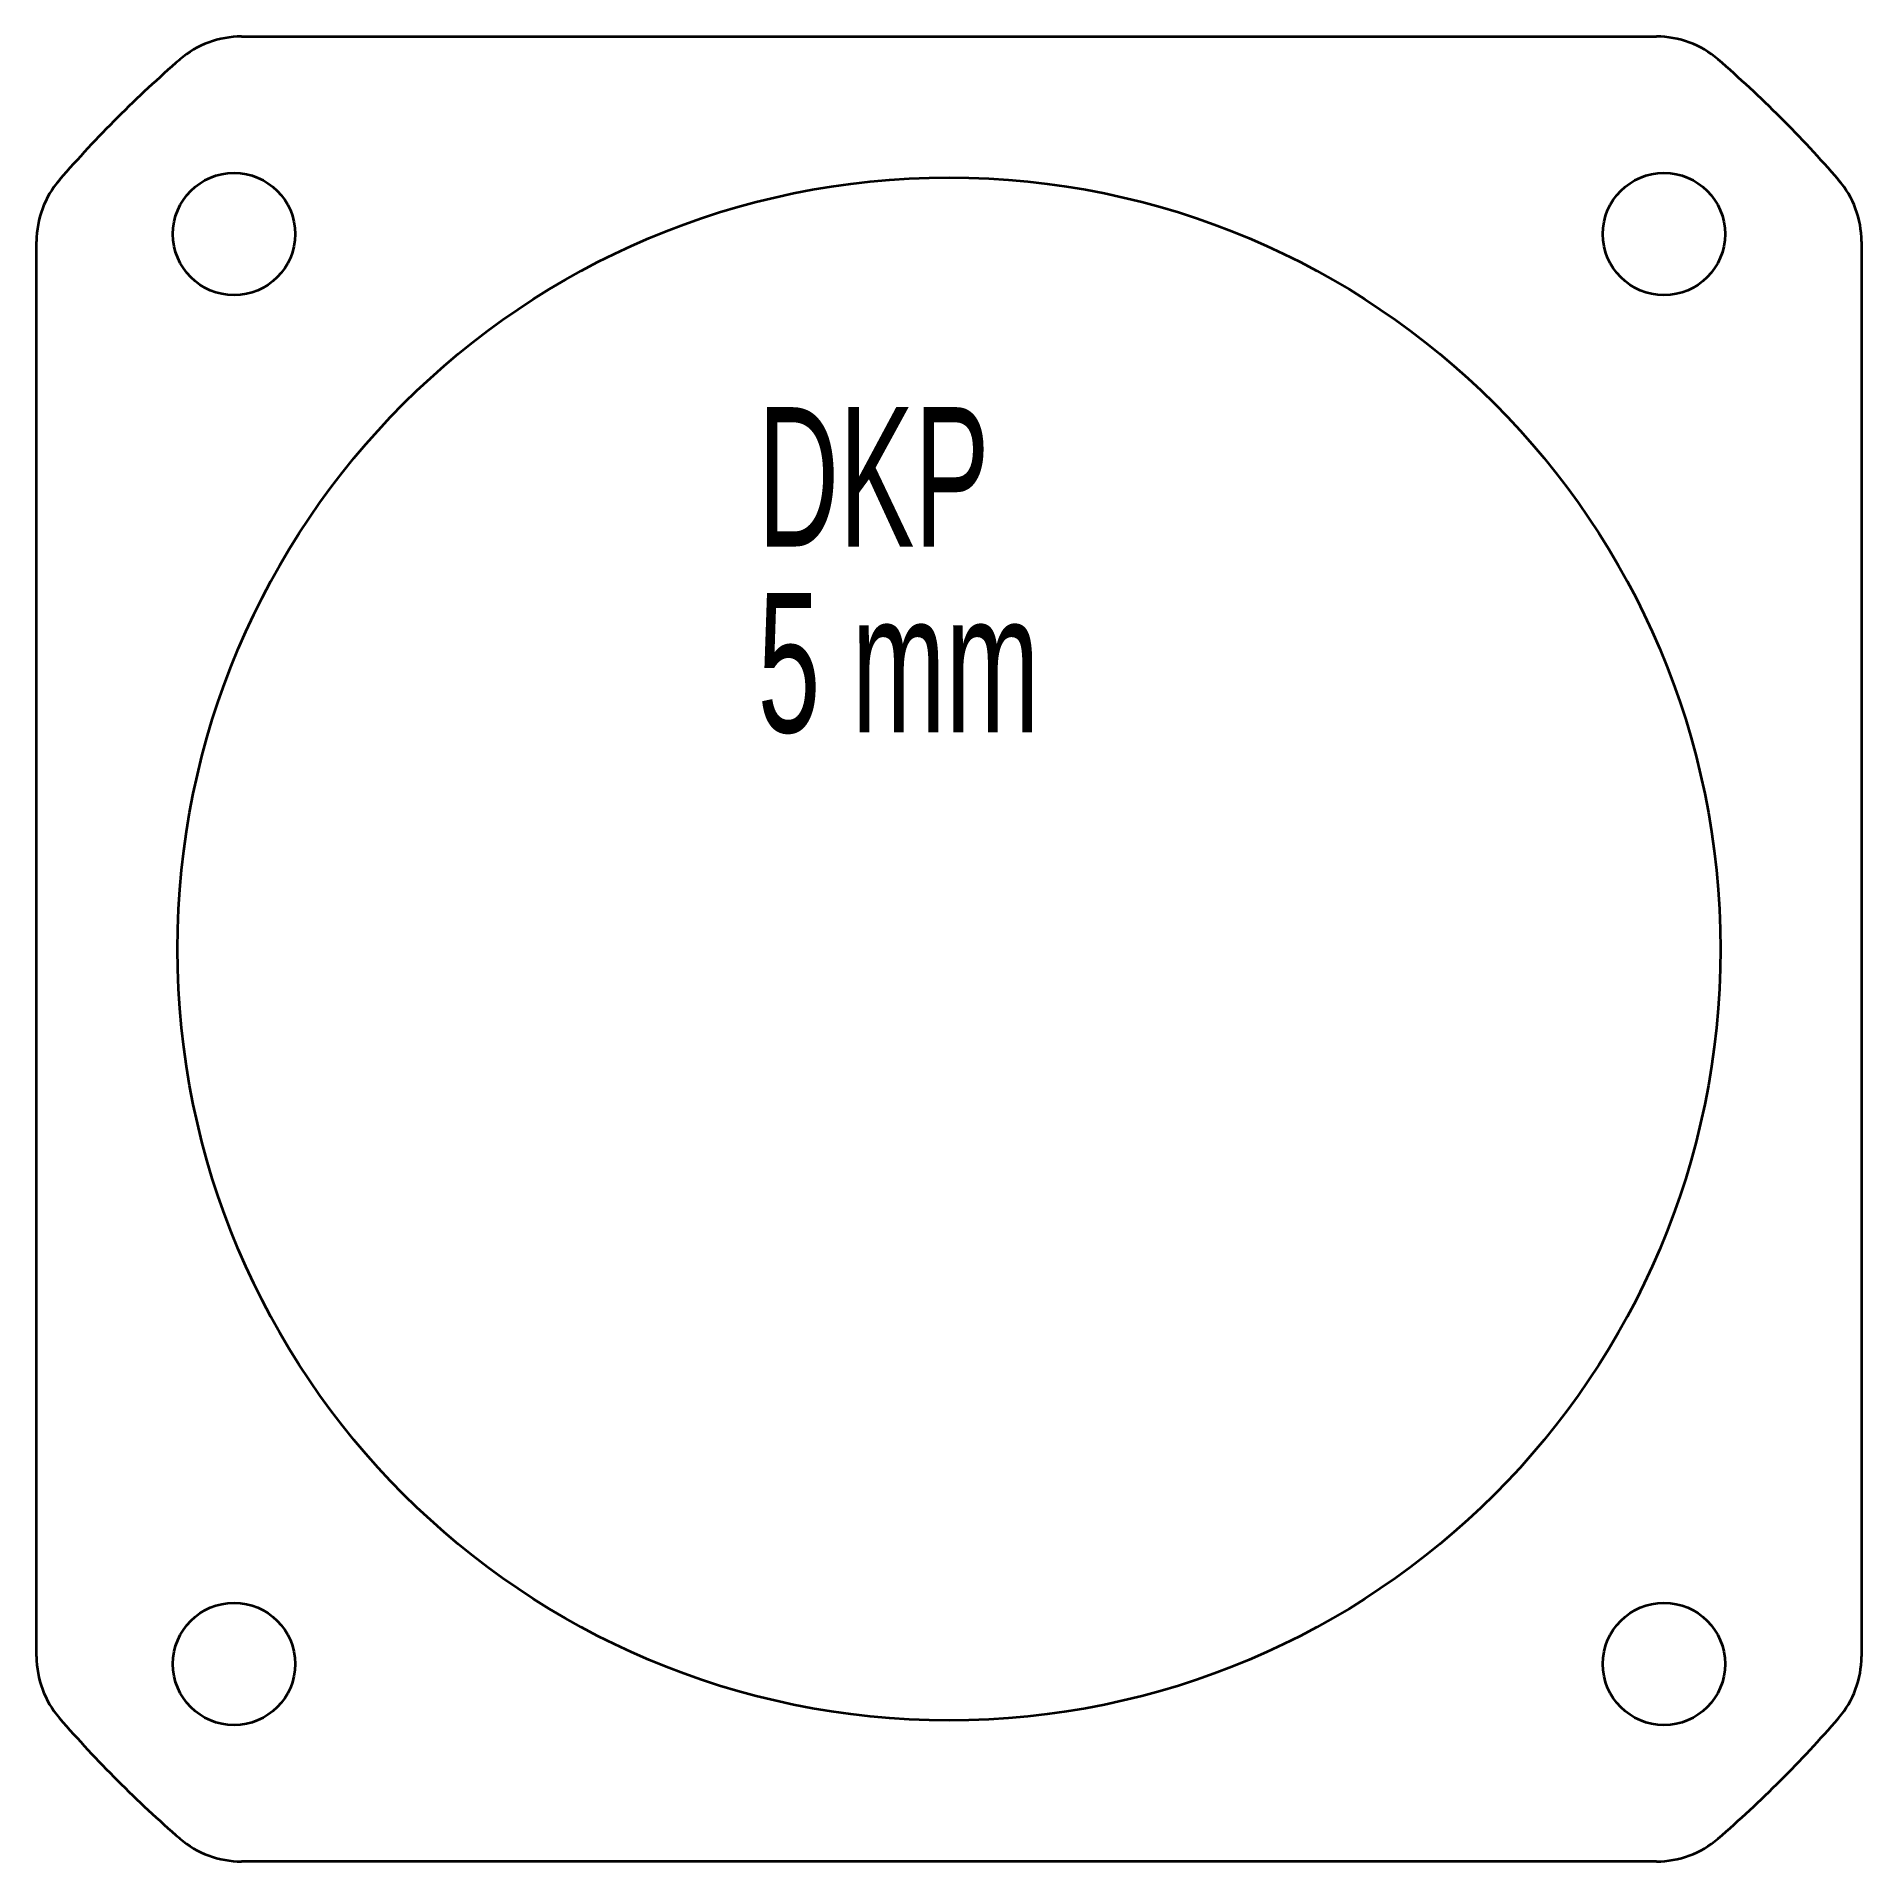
# Model space of a CAD drawing. Header units: millimetres. Extents: x 308.5 to 405.5, y 60.5 to 157.5.
import ezdxf

# ---------------------------------------------------------------- set-up
doc = ezdxf.new("R2010")
doc.units = ezdxf.units.MM
doc.styles.add('SLDTEXTSTYLE0', font='TXT', dxfattribs={"width": 0.605})

# ---------------------------------------------------------------- blocks, each defined once
blk = doc.blocks.new('SW_NOTE_0')
at = {"color": 0, "linetype": 'Continuous', "lineweight": 0, "char_height": 7.4083, "attachment_point": 1, "style": 'SLDTEXTSTYLE0'}
for s, insert in [('DKP', (0, 9.55)), ('5 mm', (0, -0.328))]:
    blk.add_mtext(s, dxfattribs=dict(at, insert=insert))

msp = doc.modelspace()

# ---------------------------------------------------------------- linework, layer by layer
at = {"color": 7, "linetype": 'Continuous', "lineweight": 35}
for p, q in [((319.408, 157.454), (394.615, 157.454)), ((308.512, 71.351), (308.512, 146.557)), ((405.512, 146.557), (405.512, 71.351)), ((394.615, 60.454), (319.408, 60.454))]:
    msp.add_line(p, q, dxfattribs=at)
for centre, radius in [((319.012, 146.954), 3.25), ((357.012, 108.954), 41), ((395.012, 146.954), 3.25), ((319.012, 70.954), 3.25), ((395.012, 70.954), 3.25)]:
    msp.add_circle(centre, radius, dxfattribs=at)
for centre, radius, start, end in [((319.408, 152.454), 5, 90, 130.84149), ((394.615, 152.454), 5, 49.15851, 90), ((357.012, 108.954), 62.5, 130.84149, 139.15851), ((357.012, 108.954), 62.5, 40.84149, 49.15851), ((313.512, 146.557), 5, 139.15851, 180), ((400.512, 146.557), 5, 0, 40.84149), ((313.512, 71.351), 5, 180, 220.84149), ((400.512, 71.351), 5, 319.15851, 0), ((357.012, 108.954), 62.5, 220.84149, 229.15851), ((357.012, 108.954), 62.5, 310.84149, 319.15851), ((319.408, 65.454), 5, 229.15851, 270), ((394.615, 65.454), 5, 270, 310.84149)]:
    msp.add_arc(centre, radius, start, end, dxfattribs=at)

# ---------------------------------------------------------------- block references
at = {"color": 7, "linetype": 'Continuous', "lineweight": 0}
msp.add_blockref('SW_NOTE_0', (346.841, 128.205), dxfattribs=at)

doc.saveas('drawing.dxf')
